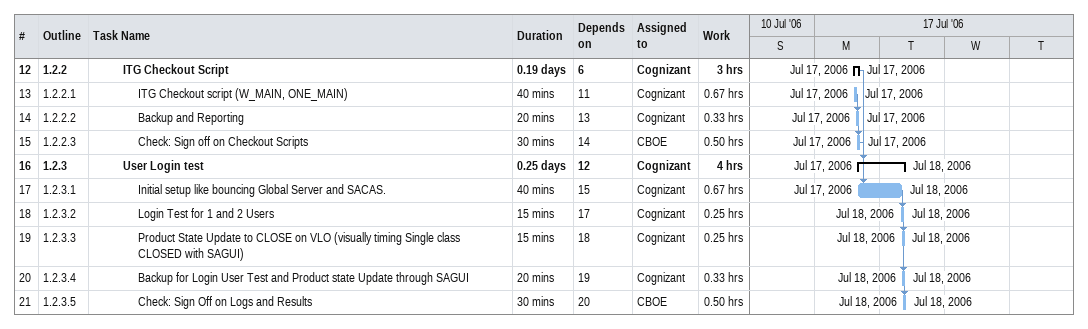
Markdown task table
| ID | WBS | Task | Duration | Start | Finish | Predecessors | Resources | Work (h) |
|---|---|---|---|---|---|---|---|---|
| 12 | 1.2.2 | **ITG Checkout Script** | 0.19d | 2006-07-17 | 2006-07-17 | 6 | Cognizant | 3 |
| 13 | 1.2.2.1 | ITG Checkout script (W_MAIN, ONE_MAIN) | 40min | 2006-07-17 | 2006-07-17 | 11 | Cognizant | 0.67 |
| 14 | 1.2.2.2 | Backup and Reporting | 20min | 2006-07-17 | 2006-07-17 | 13 | Cognizant | 0.33 |
| 15 | 1.2.2.3 | Check: Sign off on Checkout Scripts | 30min | 2006-07-17 | 2006-07-17 | 14 | CBOE | 0.50 |
| 16 | 1.2.3 | **User Login test** | 0.25d | 2006-07-17 | 2006-07-18 | 12 | Cognizant | 4 |
| 17 | 1.2.3.1 | Initial setup like bouncing Global Server and SACAS. | 40min | 2006-07-17 | 2006-07-18 | 15 | Cognizant | 0.67 |
| 18 | 1.2.3.2 | Login Test for 1 and 2 Users | 15min | 2006-07-18 | 2006-07-18 | 17 | Cognizant | 0.25 |
| 19 | 1.2.3.3 | Product State Update to CLOSE on VLO (visually timing Single class CLOSED with SAGUI) | 15min | 2006-07-18 | 2006-07-18 | 18 | Cognizant | 0.25 |
| 20 | 1.2.3.4 | Backup for Login User Test and Product state Update through SAGUI | 20min | 2006-07-18 | 2006-07-18 | 19 | Cognizant | 0.33 |
| 21 | 1.2.3.5 | Check: Sign Off on Logs and Results | 30min | 2006-07-18 | 2006-07-18 | 20 | CBOE | 0.50 |
